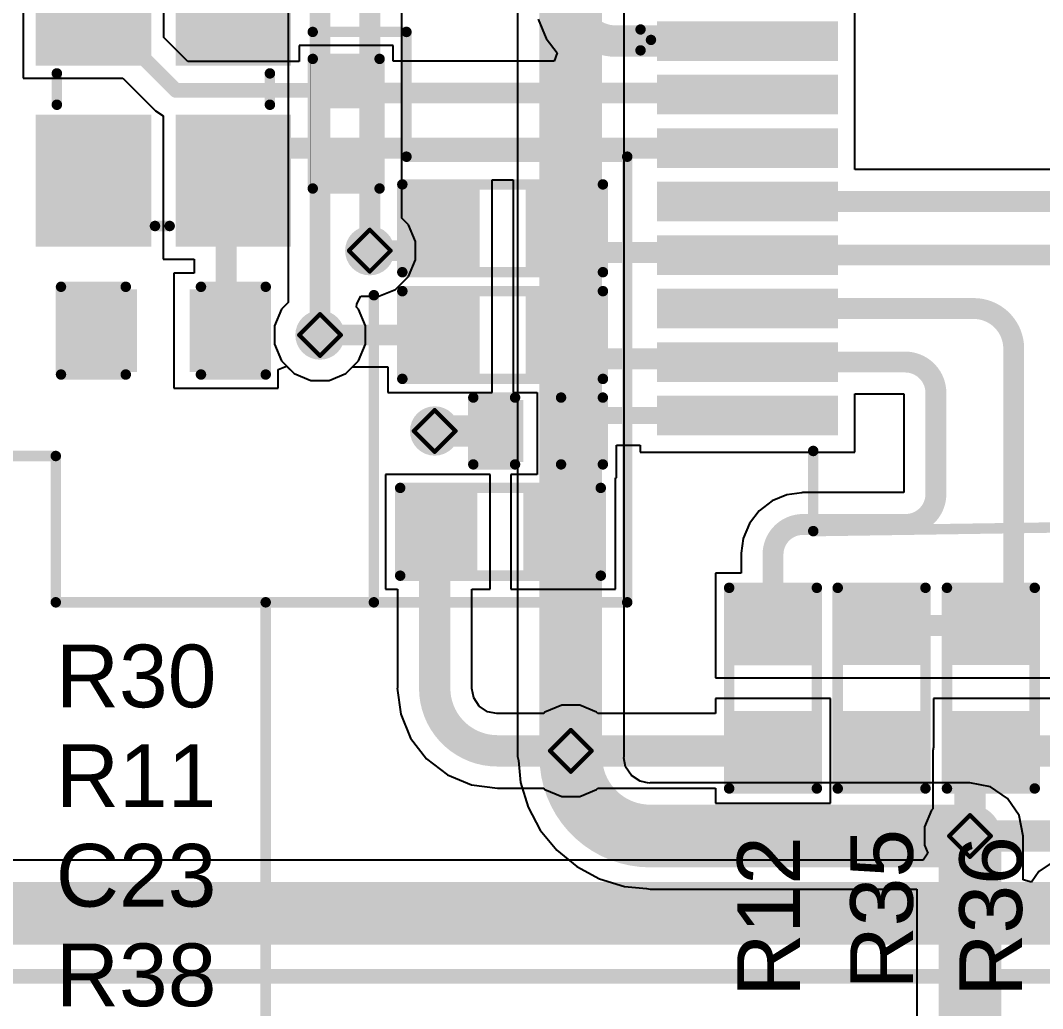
# Model space of a CAD drawing. Header units: inches. Extents: x -14 to 270, y -5 to 115.
# Drawn here: x 28.31 to 40.74, y 16.57 to 28.58 of the extents above; entities that cross this region are included whole.
import ezdxf

# ---------------------------------------------------------------- set-up
doc = ezdxf.new("R2010")
doc.units = ezdxf.units.IN
for name, color, linetype in [('Bottom Layer', 5, 'Continuous'), ('Drill Drawing', 1, 'Continuous'), ('Top Layer', 1, 'Continuous'), ('Top Overlay', 2, 'Continuous'), ('Top Paste', 8, 'Continuous'), ('Top Solder', 216, 'Continuous'), ('Via Holes', 16, 'Continuous')]:
    doc.layers.add(name, color=color, linetype=linetype)
doc.styles.add('Arial', font='', dxfattribs={"height": 0.2})
doc.styles.get('Arial').set_extended_font_data('Arial')

# ---------------------------------------------------------------- blocks, each defined once
blk = doc.blocks.new('SMD3225_4P_6')
at = {"layer": 'Top Layer'}
for points in [[(-1.8, 1.45), (-0.4, 1.45), (-0.4, 0.25), (-1.8, 0.25)], [(0.4, 1.45), (1.8, 1.45), (1.8, 0.25), (0.4, 0.25)], [(-1.8, -0.25), (-0.4, -0.25), (-0.4, -1.45), (-1.8, -1.45)], [(0.4, -0.25), (1.8, -0.25), (1.8, -1.45), (0.4, -1.45)]]:
    blk.add_hatch(color=1, dxfattribs=at).paths.add_polyline_path(points)
at = {"layer": 'Top Paste'}
for points in [[(-1.8, 1.45), (-0.4, 1.45), (-0.4, 0.25), (-1.8, 0.25)], [(0.4, 1.45), (1.8, 1.45), (1.8, 0.25), (0.4, 0.25)], [(-1.8, -0.25), (-0.4, -0.25), (-0.4, -1.45), (-1.8, -1.45)], [(0.4, -0.25), (1.8, -0.25), (1.8, -1.45), (0.4, -1.45)]]:
    blk.add_hatch(color=8, dxfattribs=at).paths.add_polyline_path(points)
at = {"layer": 'Top Solder'}
for points in [[(-1.902, 1.552), (-0.298, 1.552), (-0.298, 0.148), (-1.902, 0.148)], [(0.298, 1.552), (1.902, 1.552), (1.902, 0.148), (0.298, 0.148)], [(-1.902, -0.148), (-0.298, -0.148), (-0.298, -1.552), (-1.902, -1.552)], [(0.298, -0.148), (1.902, -0.148), (1.902, -1.552), (0.298, -1.552)]]:
    blk.add_hatch(color=216, dxfattribs=at).paths.add_polyline_path(points)
at = {"layer": 'Top Overlay', "const_width": 0.127}
for points in [[(0.178, 1.295), (-0.203, 1.295)], [(-1.651, -0.102), (-1.651, 0.076)], [(1.651, -0.102), (1.651, 0.076)], [(-2.083, -0.965), (-2.083, -0.711)], [(-1.956, -0.838), (-2.083, -0.711)], [(-2.083, -0.965), (-1.956, -0.838)], [(0.178, -1.295), (-0.203, -1.295)]]:
    blk.add_lwpolyline(points, dxfattribs=at)
at = {"layer": 'Top Overlay', "const_width": 0.0635}
for points in [[(-0.235, 1.295, 1), (-0.171, 1.295, 1)], [(0.146, 1.295, 1), (0.21, 1.295, 1)], [(-1.683, 0.076, 1), (-1.619, 0.076, 1)], [(1.619, 0.076, 1), (1.683, 0.076, 1)], [(-1.683, -0.102, 1), (-1.619, -0.102, 1)], [(1.619, -0.102, 1), (1.683, -0.102, 1)], [(-2.115, -0.711, 1), (-2.051, -0.711, 1)], [(-2.115, -0.711, 1), (-2.051, -0.711, 1)], [(-1.988, -0.838, 1), (-1.924, -0.838, 1)], [(-1.988, -0.838, 1), (-1.924, -0.838, 1)], [(-2.115, -0.965, 1), (-2.051, -0.965, 1)], [(-2.115, -0.965, 1), (-2.051, -0.965, 1)], [(-0.235, -1.295, 1), (-0.171, -1.295, 1)], [(0.146, -1.295, 1), (0.21, -1.295, 1)]]:
    blk.add_lwpolyline(points, format="xyb", close=True, dxfattribs=at)
blk = doc.blocks.new('SSOP_16_208____8')
at = {"layer": 'Top Layer'}
for points in [[(-2.4, 2.465), (-2.4, 2.085), (-4.5, 2.085), (-4.5, 2.465)], [(4.5, 2.465), (4.5, 2.085), (2.4, 2.085), (2.4, 2.465)], [(-2.4, 1.815), (-2.4, 1.435), (-4.5, 1.435), (-4.5, 1.815)], [(4.5, 1.815), (4.5, 1.435), (2.4, 1.435), (2.4, 1.815)], [(-2.4, 1.165), (-2.4, 0.785), (-4.5, 0.785), (-4.5, 1.165)], [(4.5, 1.165), (4.5, 0.785), (2.4, 0.785), (2.4, 1.165)], [(-2.4, 0.515), (-2.4, 0.135), (-4.5, 0.135), (-4.5, 0.515)], [(4.5, 0.515), (4.5, 0.135), (2.4, 0.135), (2.4, 0.515)], [(-2.4, -0.135), (-2.4, -0.515), (-4.5, -0.515), (-4.5, -0.135)], [(4.5, -0.135), (4.5, -0.515), (2.4, -0.515), (2.4, -0.135)], [(-2.4, -0.785), (-2.4, -1.165), (-4.5, -1.165), (-4.5, -0.785)], [(4.5, -0.785), (4.5, -1.165), (2.4, -1.165), (2.4, -0.785)], [(-2.4, -1.435), (-2.4, -1.815), (-4.5, -1.815), (-4.5, -1.435)], [(4.5, -1.435), (4.5, -1.815), (2.4, -1.815), (2.4, -1.435)], [(-2.4, -2.085), (-2.4, -2.465), (-4.5, -2.465), (-4.5, -2.085)], [(4.5, -2.085), (4.5, -2.465), (2.4, -2.465), (2.4, -2.085)]]:
    blk.add_hatch(color=1, dxfattribs=at).paths.add_polyline_path(points)
at = {"layer": 'Top Paste'}
for points in [[(-2.4, 2.465), (-2.4, 2.085), (-4.5, 2.085), (-4.5, 2.465)], [(4.5, 2.465), (4.5, 2.085), (2.4, 2.085), (2.4, 2.465)], [(-2.4, 1.815), (-2.4, 1.435), (-4.5, 1.435), (-4.5, 1.815)], [(4.5, 1.815), (4.5, 1.435), (2.4, 1.435), (2.4, 1.815)], [(-2.4, 1.165), (-2.4, 0.785), (-4.5, 0.785), (-4.5, 1.165)], [(4.5, 1.165), (4.5, 0.785), (2.4, 0.785), (2.4, 1.165)], [(-2.4, 0.515), (-2.4, 0.135), (-4.5, 0.135), (-4.5, 0.515)], [(4.5, 0.515), (4.5, 0.135), (2.4, 0.135), (2.4, 0.515)], [(-2.4, -0.135), (-2.4, -0.515), (-4.5, -0.515), (-4.5, -0.135)], [(4.5, -0.135), (4.5, -0.515), (2.4, -0.515), (2.4, -0.135)], [(-2.4, -0.785), (-2.4, -1.165), (-4.5, -1.165), (-4.5, -0.785)], [(4.5, -0.785), (4.5, -1.165), (2.4, -1.165), (2.4, -0.785)], [(-2.4, -1.435), (-2.4, -1.815), (-4.5, -1.815), (-4.5, -1.435)], [(4.5, -1.435), (4.5, -1.815), (2.4, -1.815), (2.4, -1.435)], [(-2.4, -2.085), (-2.4, -2.465), (-4.5, -2.465), (-4.5, -2.085)], [(4.5, -2.085), (4.5, -2.465), (2.4, -2.465), (2.4, -2.085)]]:
    blk.add_hatch(color=8, dxfattribs=at).paths.add_polyline_path(points)
at = {"layer": 'Top Solder'}
for points in [[(-2.349, 2.516), (-2.349, 2.034), (-4.551, 2.034), (-4.551, 2.516)], [(4.551, 2.516), (4.551, 2.034), (2.349, 2.034), (2.349, 2.516)], [(-2.349, 1.866), (-2.349, 1.384), (-4.551, 1.384), (-4.551, 1.866)], [(4.551, 1.866), (4.551, 1.384), (2.349, 1.384), (2.349, 1.866)], [(-2.349, 1.216), (-2.349, 0.734), (-4.551, 0.734), (-4.551, 1.216)], [(4.551, 1.216), (4.551, 0.734), (2.349, 0.734), (2.349, 1.216)], [(-2.349, 0.566), (-2.349, 0.084), (-4.551, 0.084), (-4.551, 0.566)], [(4.551, 0.566), (4.551, 0.084), (2.349, 0.084), (2.349, 0.566)], [(-2.349, -0.084), (-2.349, -0.566), (-4.551, -0.566), (-4.551, -0.084)], [(4.551, -0.084), (4.551, -0.566), (2.349, -0.566), (2.349, -0.084)], [(-2.349, -0.734), (-2.349, -1.216), (-4.551, -1.216), (-4.551, -0.734)], [(4.551, -0.734), (4.551, -1.216), (2.349, -1.216), (2.349, -0.734)], [(-2.349, -1.384), (-2.349, -1.866), (-4.551, -1.866), (-4.551, -1.384)], [(4.551, -1.384), (4.551, -1.866), (2.349, -1.866), (2.349, -1.384)], [(-2.349, -2.034), (-2.349, -2.516), (-4.551, -2.516), (-4.551, -2.034)], [(4.551, -2.034), (4.551, -2.516), (2.349, -2.516), (2.349, -2.034)]]:
    blk.add_hatch(color=216, dxfattribs=at).paths.add_polyline_path(points)
at = {"layer": 'Top Overlay', "const_width": 0.127}
for points in [[(-2.65, 3.6), (-0.85, 3.6)], [(-2.65, 2.706), (-2.65, 3.6)], [(0.85, 3.6), (2.65, 3.6)], [(2.65, 2.706), (2.65, 3.6)], [(-4.75, 2.416), (-4.623, 2.289)], [(-4.75, 2.162), (-4.75, 2.416)], [(-4.75, 2.162), (-4.623, 2.289)], [(-2.65, -3.68), (-2.65, -2.706)], [(2.65, -3.6), (2.65, -2.706)], [(-2.65, -3.68), (2.65, -3.6)]]:
    blk.add_lwpolyline(points, dxfattribs=at)
at = {"layer": 'Top Overlay', "const_width": 0.0635}
for points in [[(-2.682, 3.6, 1), (-2.618, 3.6, 1)], [(-2.682, 3.6, 1), (-2.618, 3.6, 1)], [(-0.883, 3.599, 1), (-0.819, 3.599, 1)], [(-0.882, 3.6, 1), (-0.818, 3.6, 1)], [(0.818, 3.6, 1), (0.882, 3.6, 1)], [(0.818, 3.6, 1), (0.882, 3.6, 1)], [(2.618, 3.6, 1), (2.682, 3.6, 1)], [(2.618, 3.6, 1), (2.682, 3.6, 1)], [(-2.682, 2.706, 1), (-2.618, 2.706, 1)], [(2.618, 2.706, 1), (2.682, 2.706, 1)], [(-4.781, 2.416, 1), (-4.718, 2.416, 1)], [(-4.781, 2.416, 1), (-4.718, 2.416, 1)], [(-4.654, 2.289, 1), (-4.591, 2.289, 1)], [(-4.654, 2.289, 1), (-4.591, 2.289, 1)], [(-4.781, 2.162, 1), (-4.718, 2.162, 1)], [(-4.781, 2.162, 1), (-4.718, 2.162, 1)], [(-2.682, -2.706, 1), (-2.618, -2.706, 1)], [(2.618, -2.706, 1), (2.682, -2.706, 1)], [(2.618, -3.6, 1), (2.682, -3.6, 1)], [(2.618, -3.6, 1), (2.682, -3.6, 1)], [(-2.682, -3.68, 1), (-2.618, -3.68, 1)], [(-2.682, -3.68, 1), (-2.618, -3.68, 1)]]:
    blk.add_lwpolyline(points, format="xyb", close=True, dxfattribs=at)
at = {"layer": 'Top Overlay', "const_width": 0.127}
blk.add_lwpolyline([(0.85, 3.6, -0.994569), (-0.851, 3.599)], format="xyb", dxfattribs=at)
blk = doc.blocks.new('R___0603_24')
at = {"layer": 'Top Layer'}
for points in [[(-0.381, 0.4445), (-0.381, -0.4445), (-1.143, -0.4445), (-1.143, 0.4445)], [(1.143, 0.4445), (1.143, -0.4445), (0.381, -0.4445), (0.381, 0.4445)]]:
    blk.add_hatch(color=1, dxfattribs=at).paths.add_polyline_path(points)
at = {"layer": 'Top Paste'}
for points in [[(-0.381, 0.4445), (-0.381, -0.4445), (-1.143, -0.4445), (-1.143, 0.4445)], [(1.143, 0.4445), (1.143, -0.4445), (0.381, -0.4445), (0.381, 0.4445)]]:
    blk.add_hatch(color=8, dxfattribs=at).paths.add_polyline_path(points)
at = {"layer": 'Top Solder'}
for points in [[(-0.2794, 0.5461), (-0.2794, -0.5461), (-1.2446, -0.5461), (-1.2446, 0.5461)], [(1.2446, 0.5461), (1.2446, -0.5461), (0.2794, -0.5461), (0.2794, 0.5461)]]:
    blk.add_hatch(color=216, dxfattribs=at).paths.add_polyline_path(points)
at = {"layer": 'Top Overlay', "const_width": 0.127}
for points in [[(-1.2192, -0.5334), (-1.2192, 0.5334)], [(-1.2192, 0.5334), (1.2192, 0.5334)], [(1.2192, -0.5334), (1.2192, 0.5334)], [(-1.2192, -0.5334), (1.2192, -0.5334)]]:
    blk.add_lwpolyline(points, dxfattribs=at)
at = {"layer": 'Top Overlay', "const_width": 0.0635}
for points in [[(-1.25095, 0.5334, 1), (-1.18745, 0.5334, 1)], [(-1.25095, 0.5334, 1), (-1.18745, 0.5334, 1)], [(1.18745, 0.5334, 1), (1.25095, 0.5334, 1)], [(1.18745, 0.5334, 1), (1.25095, 0.5334, 1)], [(-1.25095, -0.5334, 1), (-1.18745, -0.5334, 1)], [(-1.25095, -0.5334, 1), (-1.18745, -0.5334, 1)], [(1.18745, -0.5334, 1), (1.25095, -0.5334, 1)], [(1.18745, -0.5334, 1), (1.25095, -0.5334, 1)]]:
    blk.add_lwpolyline(points, format="xyb", close=True, dxfattribs=at)
blk = doc.blocks.new('R___0603_26')
at = {"layer": 'Top Layer'}
for points in [[(-0.381, 0.4445), (-0.381, -0.4445), (-1.143, -0.4445), (-1.143, 0.4445)], [(1.143, 0.4445), (1.143, -0.4445), (0.381, -0.4445), (0.381, 0.4445)]]:
    blk.add_hatch(color=1, dxfattribs=at).paths.add_polyline_path(points)
at = {"layer": 'Top Paste'}
for points in [[(-0.381, 0.4445), (-0.381, -0.4445), (-1.143, -0.4445), (-1.143, 0.4445)], [(1.143, 0.4445), (1.143, -0.4445), (0.381, -0.4445), (0.381, 0.4445)]]:
    blk.add_hatch(color=8, dxfattribs=at).paths.add_polyline_path(points)
at = {"layer": 'Top Solder'}
for points in [[(-0.2794, 0.5461), (-0.2794, -0.5461), (-1.2446, -0.5461), (-1.2446, 0.5461)], [(1.2446, 0.5461), (1.2446, -0.5461), (0.2794, -0.5461), (0.2794, 0.5461)]]:
    blk.add_hatch(color=216, dxfattribs=at).paths.add_polyline_path(points)
at = {"layer": 'Top Overlay', "const_width": 0.127}
for points in [[(-1.2192, -0.5334), (-1.2192, 0.5334)], [(1.2192, 0.5334), (-1.2192, 0.5334)], [(1.2192, -0.5334), (1.2192, 0.5334)], [(1.2192, -0.5334), (-1.2192, -0.5334)]]:
    blk.add_lwpolyline(points, dxfattribs=at)
at = {"layer": 'Top Overlay', "const_width": 0.0635}
for points in [[(-1.25095, 0.5334, 1), (-1.18745, 0.5334, 1)], [(-1.25095, 0.5334, 1), (-1.18745, 0.5334, 1)], [(1.18745, 0.5334, 1), (1.25095, 0.5334, 1)], [(1.18745, 0.5334, 1), (1.25095, 0.5334, 1)], [(-1.25095, -0.5334, 1), (-1.18745, -0.5334, 1)], [(-1.25095, -0.5334, 1), (-1.18745, -0.5334, 1)], [(1.18745, -0.5334, 1), (1.25095, -0.5334, 1)], [(1.18745, -0.5334, 1), (1.25095, -0.5334, 1)]]:
    blk.add_lwpolyline(points, format="xyb", close=True, dxfattribs=at)
blk = doc.blocks.new('R___0603_27')
at = {"layer": 'Top Layer'}
for points in [[(-0.381, 0.4445), (-0.381, -0.4445), (-1.143, -0.4445), (-1.143, 0.4445)], [(1.143, 0.4445), (1.143, -0.4445), (0.381, -0.4445), (0.381, 0.4445)]]:
    blk.add_hatch(color=1, dxfattribs=at).paths.add_polyline_path(points)
at = {"layer": 'Top Paste'}
for points in [[(-0.381, 0.4445), (-0.381, -0.4445), (-1.143, -0.4445), (-1.143, 0.4445)], [(1.143, 0.4445), (1.143, -0.4445), (0.381, -0.4445), (0.381, 0.4445)]]:
    blk.add_hatch(color=8, dxfattribs=at).paths.add_polyline_path(points)
at = {"layer": 'Top Solder'}
for points in [[(-0.2794, 0.5461), (-0.2794, -0.5461), (-1.2446, -0.5461), (-1.2446, 0.5461)], [(1.2446, 0.5461), (1.2446, -0.5461), (0.2794, -0.5461), (0.2794, 0.5461)]]:
    blk.add_hatch(color=216, dxfattribs=at).paths.add_polyline_path(points)
at = {"layer": 'Top Overlay', "const_width": 0.127}
for points in [[(-1.2192, 0.5334), (-1.2192, -0.5334)], [(-1.2192, 0.5334), (1.2192, 0.5334)], [(1.2192, 0.5334), (1.2192, -0.5334)], [(-1.2192, -0.5334), (1.2192, -0.5334)]]:
    blk.add_lwpolyline(points, dxfattribs=at)
at = {"layer": 'Top Overlay', "const_width": 0.0635}
for points in [[(-1.25095, 0.5334, 1), (-1.18745, 0.5334, 1)], [(-1.25095, 0.5334, 1), (-1.18745, 0.5334, 1)], [(1.18745, 0.5334, 1), (1.25095, 0.5334, 1)], [(1.18745, 0.5334, 1), (1.25095, 0.5334, 1)], [(-1.25095, -0.5334, 1), (-1.18745, -0.5334, 1)], [(-1.25095, -0.5334, 1), (-1.18745, -0.5334, 1)], [(1.18745, -0.5334, 1), (1.25095, -0.5334, 1)], [(1.18745, -0.5334, 1), (1.25095, -0.5334, 1)]]:
    blk.add_lwpolyline(points, format="xyb", close=True, dxfattribs=at)
blk = doc.blocks.new('R___0603_32')
at = {"layer": 'Top Layer'}
for points in [[(-0.381, 0.4445), (-0.381, -0.4445), (-1.143, -0.4445), (-1.143, 0.4445)], [(1.143, 0.4445), (1.143, -0.4445), (0.381, -0.4445), (0.381, 0.4445)]]:
    blk.add_hatch(color=1, dxfattribs=at).paths.add_polyline_path(points)
at = {"layer": 'Top Paste'}
for points in [[(-0.381, 0.4445), (-0.381, -0.4445), (-1.143, -0.4445), (-1.143, 0.4445)], [(1.143, 0.4445), (1.143, -0.4445), (0.381, -0.4445), (0.381, 0.4445)]]:
    blk.add_hatch(color=8, dxfattribs=at).paths.add_polyline_path(points)
at = {"layer": 'Top Solder'}
for points in [[(-0.2794, 0.5461), (-0.2794, -0.5461), (-1.2446, -0.5461), (-1.2446, 0.5461)], [(1.2446, 0.5461), (1.2446, -0.5461), (0.2794, -0.5461), (0.2794, 0.5461)]]:
    blk.add_hatch(color=216, dxfattribs=at).paths.add_polyline_path(points)
at = {"layer": 'Top Overlay', "const_width": 0.127}
for points in [[(-1.2192, -0.5334), (-1.2192, 0.5334)], [(-1.2192, 0.5334), (1.2192, 0.5334)], [(1.2192, -0.5334), (1.2192, 0.5334)], [(-1.2192, -0.5334), (1.2192, -0.5334)]]:
    blk.add_lwpolyline(points, dxfattribs=at)
at = {"layer": 'Top Overlay', "const_width": 0.0635}
for points in [[(-1.25095, 0.5334, 1), (-1.18745, 0.5334, 1)], [(-1.25095, 0.5334, 1), (-1.18745, 0.5334, 1)], [(1.18745, 0.5334, 1), (1.25095, 0.5334, 1)], [(1.18745, 0.5334, 1), (1.25095, 0.5334, 1)], [(-1.25095, -0.5334, 1), (-1.18745, -0.5334, 1)], [(-1.25095, -0.5334, 1), (-1.18745, -0.5334, 1)], [(1.18745, -0.5334, 1), (1.25095, -0.5334, 1)], [(1.18745, -0.5334, 1), (1.25095, -0.5334, 1)]]:
    blk.add_lwpolyline(points, format="xyb", close=True, dxfattribs=at)
blk = doc.blocks.new('C___0603_35')
at = {"layer": 'Top Layer'}
for points in [[(-0.381, 0.445), (-0.381, -0.445), (-1.143, -0.445), (-1.143, 0.445)], [(1.143, 0.445), (1.143, -0.445), (0.381, -0.445), (0.381, 0.445)]]:
    blk.add_hatch(color=1, dxfattribs=at).paths.add_polyline_path(points)
at = {"layer": 'Top Paste'}
for points in [[(-0.381, 0.445), (-0.381, -0.445), (-1.143, -0.445), (-1.143, 0.445)], [(1.143, 0.445), (1.143, -0.445), (0.381, -0.445), (0.381, 0.445)]]:
    blk.add_hatch(color=8, dxfattribs=at).paths.add_polyline_path(points)
at = {"layer": 'Top Solder'}
for points in [[(-0.321, 0.504), (-0.321, -0.504), (-1.203, -0.504), (-1.203, 0.504)], [(1.203, 0.504), (1.203, -0.504), (0.321, -0.504), (0.321, 0.504)]]:
    blk.add_hatch(color=216, dxfattribs=at).paths.add_polyline_path(points)
at = {"layer": 'Top Overlay', "const_width": 0.127}
for points in [[(-1.245, -0.533), (-1.245, 0.533)], [(-1.245, 0.533), (-0.457, 0.533)], [(0.457, 0.533), (1.245, 0.533)], [(1.245, -0.533), (1.245, 0.533)], [(-1.245, -0.533), (-0.457, -0.533)], [(0.457, -0.533), (1.245, -0.533)]]:
    blk.add_lwpolyline(points, dxfattribs=at)
at = {"layer": 'Top Overlay', "const_width": 0.0635}
for points in [[(-1.276, 0.533, 1), (-1.213, 0.533, 1)], [(-1.276, 0.533, 1), (-1.213, 0.533, 1)], [(-0.489, 0.533, 1), (-0.425, 0.533, 1)], [(0.425, 0.533, 1), (0.489, 0.533, 1)], [(1.213, 0.533, 1), (1.276, 0.533, 1)], [(1.213, 0.533, 1), (1.276, 0.533, 1)], [(-1.276, -0.533, 1), (-1.213, -0.533, 1)], [(-1.276, -0.533, 1), (-1.213, -0.533, 1)], [(-0.489, -0.533, 1), (-0.425, -0.533, 1)], [(0.425, -0.533, 1), (0.489, -0.533, 1)], [(1.213, -0.533, 1), (1.276, -0.533, 1)], [(1.213, -0.533, 1), (1.276, -0.533, 1)]]:
    blk.add_lwpolyline(points, format="xyb", close=True, dxfattribs=at)
blk = doc.blocks.new('C___0402_38')
at = {"layer": 'Top Layer'}
for points in [[(-0.699, -0.318), (-0.699, 0.318), (-0.241, 0.318), (-0.241, -0.318)], [(0.241, -0.318), (0.241, 0.318), (0.699, 0.318), (0.699, -0.318)]]:
    blk.add_hatch(color=1, dxfattribs=at).paths.add_polyline_path(points)
at = {"layer": 'Top Paste'}
for points in [[(-0.699, -0.318), (-0.699, 0.318), (-0.241, 0.318), (-0.241, -0.318)], [(0.241, -0.318), (0.241, 0.318), (0.699, 0.318), (0.699, -0.318)]]:
    blk.add_hatch(color=8, dxfattribs=at).paths.add_polyline_path(points)
at = {"layer": 'Top Solder'}
for points in [[(-0.759, -0.377), (-0.759, 0.377), (-0.181, 0.377), (-0.181, -0.377)], [(0.181, -0.377), (0.181, 0.377), (0.758, 0.377), (0.758, -0.377)]]:
    blk.add_hatch(color=216, dxfattribs=at).paths.add_polyline_path(points)
at = {"layer": 'Top Overlay', "const_width": 0.127}
for points in [[(-0.787, 0.406), (-0.279, 0.406)], [(-0.787, -0.406), (-0.787, 0.406)], [(0.279, 0.406), (0.787, 0.406)], [(0.787, -0.406), (0.787, 0.406)], [(-0.787, -0.406), (-0.279, -0.406)], [(0.279, -0.406), (0.787, -0.406)]]:
    blk.add_lwpolyline(points, dxfattribs=at)
at = {"layer": 'Top Overlay', "const_width": 0.0635}
for points in [[(-0.819, 0.406, 1), (-0.756, 0.406, 1)], [(-0.819, 0.406, 1), (-0.756, 0.406, 1)], [(-0.311, 0.406, 1), (-0.248, 0.406, 1)], [(0.248, 0.406, 1), (0.311, 0.406, 1)], [(0.756, 0.406, 1), (0.819, 0.406, 1)], [(0.756, 0.406, 1), (0.819, 0.406, 1)], [(-0.819, -0.406, 1), (-0.756, -0.406, 1)], [(-0.819, -0.406, 1), (-0.756, -0.406, 1)], [(-0.311, -0.406, 1), (-0.248, -0.406, 1)], [(0.248, -0.406, 1), (0.311, -0.406, 1)], [(0.756, -0.406, 1), (0.819, -0.406, 1)], [(0.756, -0.406, 1), (0.819, -0.406, 1)]]:
    blk.add_lwpolyline(points, format="xyb", close=True, dxfattribs=at)
blk = doc.blocks.new('R___0402_74')
at = {"layer": 'Top Layer'}
for points in [[(-0.699, -0.318), (-0.699, 0.317), (-0.241, 0.317), (-0.241, -0.318)], [(0.241, -0.318), (0.241, 0.317), (0.699, 0.317), (0.699, -0.318)]]:
    blk.add_hatch(color=1, dxfattribs=at).paths.add_polyline_path(points)
at = {"layer": 'Top Paste'}
for points in [[(-0.699, -0.318), (-0.699, 0.317), (-0.241, 0.317), (-0.241, -0.318)], [(0.241, -0.318), (0.241, 0.317), (0.699, 0.317), (0.699, -0.318)]]:
    blk.add_hatch(color=8, dxfattribs=at).paths.add_polyline_path(points)
at = {"layer": 'Top Solder'}
for points in [[(-0.754, -0.373), (-0.754, 0.373), (-0.186, 0.373), (-0.186, -0.373)], [(0.186, -0.373), (0.186, 0.373), (0.754, 0.373), (0.754, -0.373)]]:
    blk.add_hatch(color=216, dxfattribs=at).paths.add_polyline_path(points)
at = {"layer": 'Top Overlay'}
for points, const_width in [([(0.787, 0.406), (-0.787, 0.406)], 0.127), ([(-0.787, -0.406), (-0.787, 0.406)], 0.127), ([(0.787, -0.406), (0.787, 0.406)], 0.127), ([(0.787, -0.406), (-0.787, -0.406)], 0.127), ([(0.813, -0.432), (-0.813, -0.432)], 0.00323)]:
    blk.add_lwpolyline(points, dxfattribs=dict(at, const_width=const_width))
for points, const_width in [([(-0.819, 0.406, 1), (-0.756, 0.406, 1)], 0.0635), ([(-0.819, 0.406, 1), (-0.756, 0.406, 1)], 0.0635), ([(0.756, 0.406, 1), (0.819, 0.406, 1)], 0.0635), ([(0.756, 0.406, 1), (0.819, 0.406, 1)], 0.0635), ([(-0.819, -0.406, 1), (-0.756, -0.406, 1)], 0.0635), ([(-0.819, -0.406, 1), (-0.756, -0.406, 1)], 0.0635), ([(0.756, -0.406, 1), (0.819, -0.406, 1)], 0.0635), ([(0.756, -0.406, 1), (0.819, -0.406, 1)], 0.0635), ([(-0.814, -0.432, 1), (-0.812, -0.432, 1)], 0.00161), ([(0.812, -0.432, 1), (0.814, -0.432, 1)], 0.00161)]:
    blk.add_lwpolyline(points, format="xyb", close=True, dxfattribs=dict(at, const_width=const_width))
blk = doc.blocks.new('R___0603_75')
at = {"layer": 'Top Layer'}
for points in [[(-0.381, 0.445), (-0.381, -0.445), (-1.143, -0.445), (-1.143, 0.445)], [(1.143, 0.445), (1.143, -0.445), (0.381, -0.445), (0.381, 0.445)]]:
    blk.add_hatch(color=1, dxfattribs=at).paths.add_polyline_path(points)
at = {"layer": 'Top Paste'}
for points in [[(-0.381, 0.445), (-0.381, -0.445), (-1.143, -0.445), (-1.143, 0.445)], [(1.143, 0.445), (1.143, -0.445), (0.381, -0.445), (0.381, 0.445)]]:
    blk.add_hatch(color=8, dxfattribs=at).paths.add_polyline_path(points)
at = {"layer": 'Top Solder'}
for points in [[(-0.279, 0.546), (-0.279, -0.546), (-1.245, -0.546), (-1.245, 0.546)], [(1.245, 0.546), (1.245, -0.546), (0.279, -0.546), (0.279, 0.546)]]:
    blk.add_hatch(color=216, dxfattribs=at).paths.add_polyline_path(points)
at = {"layer": 'Top Overlay', "const_width": 0.127}
for points in [[(1.219, 0.533), (-1.219, 0.533)], [(-1.219, -0.533), (-1.219, 0.533)], [(1.219, -0.533), (1.219, 0.533)], [(-1.219, -0.533), (1.219, -0.533)]]:
    blk.add_lwpolyline(points, dxfattribs=at)
at = {"layer": 'Top Overlay', "const_width": 0.0635}
for points in [[(-1.251, 0.533, 1), (-1.187, 0.533, 1)], [(-1.251, 0.533, 1), (-1.187, 0.533, 1)], [(1.187, 0.533, 1), (1.251, 0.533, 1)], [(1.187, 0.533, 1), (1.251, 0.533, 1)], [(-1.251, -0.533, 1), (-1.187, -0.533, 1)], [(-1.251, -0.533, 1), (-1.187, -0.533, 1)], [(1.187, -0.533, 1), (1.251, -0.533, 1)], [(1.187, -0.533, 1), (1.251, -0.533, 1)]]:
    blk.add_lwpolyline(points, format="xyb", close=True, dxfattribs=at)
blk = doc.blocks.new('R___0603_76')
at = {"layer": 'Top Layer'}
for points in [[(-0.381, 0.445), (-0.381, -0.445), (-1.143, -0.445), (-1.143, 0.445)], [(1.143, 0.445), (1.143, -0.445), (0.381, -0.445), (0.381, 0.445)]]:
    blk.add_hatch(color=1, dxfattribs=at).paths.add_polyline_path(points)
at = {"layer": 'Top Paste'}
for points in [[(-0.381, 0.445), (-0.381, -0.445), (-1.143, -0.445), (-1.143, 0.445)], [(1.143, 0.445), (1.143, -0.445), (0.381, -0.445), (0.381, 0.445)]]:
    blk.add_hatch(color=8, dxfattribs=at).paths.add_polyline_path(points)
at = {"layer": 'Top Solder'}
for points in [[(-0.279, 0.546), (-0.279, -0.546), (-1.245, -0.546), (-1.245, 0.546)], [(1.245, 0.546), (1.245, -0.546), (0.279, -0.546), (0.279, 0.546)]]:
    blk.add_hatch(color=216, dxfattribs=at).paths.add_polyline_path(points)
at = {"layer": 'Top Overlay', "const_width": 0.127}
for points in [[(-1.219, 0.533), (1.219, 0.533)], [(-1.219, -0.533), (-1.219, 0.533)], [(1.219, -0.533), (1.219, 0.533)], [(-1.219, -0.533), (1.219, -0.533)]]:
    blk.add_lwpolyline(points, dxfattribs=at)
at = {"layer": 'Top Overlay', "const_width": 0.0635}
for points in [[(-1.251, 0.533, 1), (-1.187, 0.533, 1)], [(-1.251, 0.533, 1), (-1.187, 0.533, 1)], [(1.187, 0.533, 1), (1.251, 0.533, 1)], [(1.187, 0.533, 1), (1.251, 0.533, 1)], [(-1.251, -0.533, 1), (-1.187, -0.533, 1)], [(-1.251, -0.533, 1), (-1.187, -0.533, 1)], [(1.187, -0.533, 1), (1.251, -0.533, 1)], [(1.187, -0.533, 1), (1.251, -0.533, 1)]]:
    blk.add_lwpolyline(points, format="xyb", close=True, dxfattribs=at)

msp = doc.modelspace()

# ---------------------------------------------------------------- hatches: boundary and pattern name
at = {"layer": 'Bottom Layer'}
h = msp.add_hatch(color=5, dxfattribs=at)
edge = h.paths.add_edge_path()
edge.add_arc((32.557, 25.782), 0.3, 0, 360)
h = msp.add_hatch(color=5, dxfattribs=at)
edge = h.paths.add_edge_path()
edge.add_arc((31.952, 24.757), 0.3, 0, 360)
h = msp.add_hatch(color=5, dxfattribs=at)
edge = h.paths.add_edge_path()
edge.add_arc((33.346, 23.591), 0.3, 0, 360)
h = msp.add_hatch(color=5, dxfattribs=at)
edge = h.paths.add_edge_path()
edge.add_arc((35.001, 19.704), 0.3, 0, 360)
h = msp.add_hatch(color=5, dxfattribs=at)
edge = h.paths.add_edge_path()
edge.add_arc((39.853, 18.669), 0.3, 0, 360)
at = {"layer": 'Top Layer'}
h = msp.add_hatch(color=1, dxfattribs=at)
edge = h.paths.add_edge_path()
edge.add_arc((32.557, 25.782), 0.3, 0, 360)
h = msp.add_hatch(color=1, dxfattribs=at)
edge = h.paths.add_edge_path()
edge.add_arc((31.952, 24.757), 0.3, 0, 360)
h = msp.add_hatch(color=1, dxfattribs=at)
edge = h.paths.add_edge_path()
edge.add_arc((33.346, 23.591), 0.3, 0, 360)
h = msp.add_hatch(color=1, dxfattribs=at)
edge = h.paths.add_edge_path()
edge.add_arc((35.001, 19.704), 0.3, 0, 360)
h = msp.add_hatch(color=1, dxfattribs=at)
edge = h.paths.add_edge_path()
edge.add_arc((39.853, 18.669), 0.3, 0, 360)
at = {"layer": 'Via Holes'}
h = msp.add_hatch(color=7, dxfattribs=at)
edge = h.paths.add_edge_path()
edge.add_arc((32.557, 25.782), 0.15, 0, 360)
h = msp.add_hatch(color=7, dxfattribs=at)
edge = h.paths.add_edge_path()
edge.add_arc((31.952, 24.757), 0.15, 0, 360)
h = msp.add_hatch(color=7, dxfattribs=at)
edge = h.paths.add_edge_path()
edge.add_arc((33.346, 23.591), 0.15, 0, 360)
h = msp.add_hatch(color=7, dxfattribs=at)
edge = h.paths.add_edge_path()
edge.add_arc((35.001, 19.704), 0.15, 0, 360)
h = msp.add_hatch(color=7, dxfattribs=at)
edge = h.paths.add_edge_path()
edge.add_arc((39.853, 18.669), 0.15, 0, 360)

# ---------------------------------------------------------------- linework, layer by layer
at = {"layer": 'Bottom Layer'}
for p, q in [((31.564, 35.804), (31.564, 25.152)), ((32.946, 26.177), (32.946, 34.847)), ((34.354, 32.156), (34.354, 19.704)), ((35.649, 19.704), (35.649, 32.156)), ((33.027, 26.096), (32.946, 26.177)), ((33.111, 25.892), (33.027, 26.096)), ((33.111, 25.672), (33.111, 25.892)), ((33.027, 25.468), (33.111, 25.672)), ((32.871, 25.312), (33.027, 25.468)), ((32.401, 25.137), (32.447, 25.228)), ((32.447, 25.228), (32.667, 25.228)), ((32.667, 25.228), (32.871, 25.312)), ((31.564, 25.152), (31.483, 25.071)), ((32.397, 25.096), (32.401, 25.137)), ((31.483, 25.071), (31.398, 24.867)), ((32.422, 25.071), (32.397, 25.096)), ((32.506, 24.867), (32.422, 25.071)), ((31.398, 24.867), (31.398, 24.647)), ((32.506, 24.647), (32.506, 24.867)), ((31.398, 24.647), (31.483, 24.443)), ((32.422, 24.443), (32.506, 24.647)), ((31.483, 24.443), (31.639, 24.288)), ((32.266, 24.288), (32.422, 24.443)), ((31.639, 24.288), (31.842, 24.203)), ((32.063, 24.203), (32.266, 24.288)), ((31.842, 24.203), (32.063, 24.203)), ((34.354, 19.704), (34.354, 19.634)), ((34.354, 19.634), (34.363, 19.587)), ((35.646, 19.619), (35.649, 19.634)), ((35.649, 19.634), (35.649, 19.704)), ((34.363, 19.587), (34.389, 19.321)), ((35.667, 19.51), (35.646, 19.619)), ((35.737, 19.405), (35.667, 19.51)), ((35.843, 19.335), (35.737, 19.405)), ((34.389, 19.321), (34.481, 19.019)), ((35.951, 19.313), (35.843, 19.335)), ((35.966, 19.316), (35.951, 19.313)), ((39.853, 19.316), (35.966, 19.316)), ((40.101, 19.267), (39.853, 19.316)), ((40.311, 19.127), (40.101, 19.267)), ((34.481, 19.019), (34.629, 18.741)), ((40.452, 18.917), (40.311, 19.127)), ((40.501, 18.669), (40.452, 18.917)), ((34.629, 18.741), (34.829, 18.497)), ((40.501, 18.137), (40.501, 18.669)), ((34.829, 18.497), (35.073, 18.297)), ((35.073, 18.297), (35.351, 18.149)), ((40.9, 18.378), (40.69, 18.238)), ((35.351, 18.149), (35.653, 18.057)), ((40.69, 18.238), (40.602, 18.107)), ((35.653, 18.057), (35.92, 18.031)), ((35.92, 18.031), (35.966, 18.022)), ((35.966, 18.022), (39.206, 18.022)), ((39.206, 18.022), (39.206, 13.254)), ((40.602, 18.107), (40.501, 18.137))]:
    msp.add_line(p, q, dxfattribs=at)
for points, const_width in [([(31.952, 24.757), (31.952, 36.199)], 0.254), ([(32.557, 25.782), (32.557, 35.242)], 0.254), ([(35.001, 19.704), (35.001, 32.156)], 0.762), ([(35.001, 19.634), (35.001, 19.704)], 0.762), ([(35.966, 18.669), (39.853, 18.669)], 0.762), ([(39.853, 13.254), (39.853, 18.669)], 0.762)]:
    msp.add_lwpolyline(points, dxfattribs=dict(at, const_width=const_width))
for points, const_width in [([(32.494, 25.782, 1), (32.621, 25.782, 1)], 0.127), ([(31.889, 24.757, 1), (32.016, 24.757, 1)], 0.127), ([(34.811, 19.704, 1), (35.192, 19.704, 1)], 0.381), ([(34.811, 19.704, 1), (35.192, 19.704, 1)], 0.381), ([(34.811, 19.634, 1), (35.192, 19.634, 1)], 0.381), ([(34.811, 19.634, 1), (35.192, 19.634, 1)], 0.381), ([(35.776, 18.669, 1), (36.157, 18.669, 1)], 0.381), ([(35.776, 18.669, 1), (36.157, 18.669, 1)], 0.381), ([(39.663, 18.669, 1), (40.044, 18.669, 1)], 0.381), ([(39.663, 18.669, 1), (40.044, 18.669, 1)], 0.381)]:
    msp.add_lwpolyline(points, format="xyb", close=True, dxfattribs=dict(at, const_width=const_width))
at = {"layer": 'Bottom Layer', "const_width": 0.762}
msp.add_lwpolyline([(35.966, 18.669, -0.414214), (35.001, 19.634)], format="xyb", dxfattribs=at)
at = {"layer": 'Drill Drawing', "const_width": 0.0508}
for points in [[(32.303, 25.782), (32.557, 26.036)], [(32.557, 26.036), (32.811, 25.782)], [(32.303, 25.782), (32.557, 25.528)], [(32.557, 25.528), (32.811, 25.782)], [(31.698, 24.757), (31.952, 25.011)], [(31.952, 25.011), (32.206, 24.757)], [(31.698, 24.757), (31.952, 24.503)], [(31.952, 24.503), (32.206, 24.757)], [(33.092, 23.591), (33.346, 23.845)], [(33.346, 23.845), (33.6, 23.591)], [(33.092, 23.591), (33.346, 23.337)], [(33.346, 23.337), (33.6, 23.591)], [(34.747, 19.704), (35.001, 19.958)], [(35.001, 19.958), (35.255, 19.704)], [(34.747, 19.704), (35.001, 19.45)], [(35.001, 19.45), (35.255, 19.704)], [(39.599, 18.669), (39.853, 18.923)], [(39.853, 18.923), (40.107, 18.669)], [(39.599, 18.669), (39.853, 18.415)], [(39.853, 18.415), (40.107, 18.669)]]:
    msp.add_lwpolyline(points, dxfattribs=at)
at = {"layer": 'Drill Drawing', "const_width": 0.0254}
for points in [[(32.545, 26.036, 1), (32.57, 26.036, 1)], [(32.545, 26.036, 1), (32.57, 26.036, 1)], [(32.291, 25.782, 1), (32.316, 25.782, 1)], [(32.291, 25.782, 1), (32.316, 25.782, 1)], [(32.799, 25.782, 1), (32.824, 25.782, 1)], [(32.799, 25.782, 1), (32.824, 25.782, 1)], [(32.545, 25.528, 1), (32.57, 25.528, 1)], [(32.545, 25.528, 1), (32.57, 25.528, 1)], [(31.94, 25.011, 1), (31.965, 25.011, 1)], [(31.94, 25.011, 1), (31.965, 25.011, 1)], [(31.686, 24.757, 1), (31.711, 24.757, 1)], [(31.686, 24.757, 1), (31.711, 24.757, 1)], [(32.194, 24.757, 1), (32.219, 24.757, 1)], [(32.194, 24.757, 1), (32.219, 24.757, 1)], [(31.94, 24.503, 1), (31.965, 24.503, 1)], [(31.94, 24.503, 1), (31.965, 24.503, 1)], [(33.333, 23.845, 1), (33.359, 23.845, 1)], [(33.333, 23.845, 1), (33.359, 23.845, 1)], [(33.079, 23.591, 1), (33.105, 23.591, 1)], [(33.079, 23.591, 1), (33.105, 23.591, 1)], [(33.587, 23.591, 1), (33.613, 23.591, 1)], [(33.587, 23.591, 1), (33.613, 23.591, 1)], [(33.333, 23.337, 1), (33.359, 23.337, 1)], [(33.333, 23.337, 1), (33.359, 23.337, 1)], [(34.988, 19.958, 1), (35.014, 19.958, 1)], [(34.988, 19.958, 1), (35.014, 19.958, 1)], [(34.734, 19.704, 1), (34.76, 19.704, 1)], [(34.734, 19.704, 1), (34.76, 19.704, 1)], [(35.242, 19.704, 1), (35.268, 19.704, 1)], [(35.242, 19.704, 1), (35.268, 19.704, 1)], [(34.988, 19.45, 1), (35.014, 19.45, 1)], [(34.988, 19.45, 1), (35.014, 19.45, 1)], [(39.841, 18.923, 1), (39.866, 18.923, 1)], [(39.841, 18.923, 1), (39.866, 18.923, 1)], [(39.587, 18.669, 1), (39.612, 18.669, 1)], [(39.587, 18.669, 1), (39.612, 18.669, 1)], [(40.095, 18.669, 1), (40.12, 18.669, 1)], [(40.095, 18.669, 1), (40.12, 18.669, 1)], [(39.841, 18.415, 1), (39.866, 18.415, 1)], [(39.841, 18.415, 1), (39.866, 18.415, 1)]]:
    msp.add_lwpolyline(points, format="xyb", close=True, dxfattribs=at)
at = {"layer": 'Top Layer'}
for p, q in [((28.344, 29.787), (28.344, 27.879)), ((30.052, 28.373), (30.052, 29.787)), ((38.452, 27.885), (38.452, 28.773)), ((34.605, 28.597), (34.702, 28.362)), ((30.346, 28.079), (30.052, 28.373)), ((34.702, 28.362), (34.836, 28.188)), ((32.841, 28.277), (31.698, 28.277)), ((31.698, 28.277), (31.698, 28.079)), ((32.841, 28.086), (32.841, 28.277)), ((34.798, 28.086), (32.841, 28.086)), ((34.836, 28.188), (34.798, 28.086)), ((31.698, 28.079), (30.346, 28.079)), ((28.344, 27.879), (29.557, 27.879)), ((29.557, 27.879), (29.954, 27.482)), ((38.452, 26.768), (38.452, 27.885)), ((29.954, 27.482), (30.044, 27.422)), ((30.044, 27.422), (30.044, 25.679)), ((41.642, 26.768), (38.452, 26.768)), ((34.045, 25.356), (34.045, 26.641)), ((34.045, 26.641), (34.299, 26.641)), ((34.299, 26.641), (34.299, 25.456)), ((30.044, 25.679), (30.421, 25.679)), ((30.421, 25.679), (30.421, 25.509)), ((30.421, 25.509), (30.175, 25.509)), ((30.175, 25.509), (30.175, 24.112)), ((34.045, 24.059), (34.045, 25.356)), ((34.045, 25.356), (34.045, 25.356)), ((34.299, 25.456), (34.299, 25.456)), ((34.299, 25.456), (34.299, 24.059)), ((31.445, 24.338), (31.546, 24.38)), ((31.546, 24.38), (31.639, 24.288)), ((32.266, 24.288), (32.347, 24.369)), ((32.347, 24.369), (32.775, 24.369)), ((32.775, 24.369), (32.775, 24.059)), ((31.445, 24.112), (31.445, 24.338)), ((31.639, 24.288), (31.842, 24.203)), ((32.063, 24.203), (32.266, 24.288)), ((30.175, 24.112), (31.445, 24.112)), ((31.842, 24.203), (32.063, 24.203)), ((32.775, 24.059), (34.045, 24.059)), ((34.299, 24.059), (34.591, 24.059)), ((34.591, 24.059), (34.591, 23.064)), ((38.452, 23.335), (38.452, 24.041)), ((38.452, 24.041), (39.049, 24.041)), ((39.049, 24.041), (39.05, 24.04)), ((39.05, 24.04), (39.051, 24.039)), ((39.051, 24.039), (39.051, 22.843)), ((35.556, 23.02), (35.556, 23.417)), ((35.556, 23.417), (35.844, 23.417)), ((35.844, 23.417), (35.844, 23.335)), ((35.844, 23.335), (38.452, 23.335)), ((34.019, 23.064), (32.749, 23.064)), ((32.749, 23.064), (32.749, 21.667)), ((34.019, 21.667), (34.019, 23.064)), ((34.591, 23.064), (34.273, 23.064)), ((34.273, 23.064), (34.273, 21.667)), ((35.543, 21.667), (35.543, 23.02)), ((35.543, 23.02), (35.556, 23.02)), ((37.447, 22.742), (37.291, 22.622)), ((37.629, 22.817), (37.447, 22.742)), ((37.808, 22.84), (37.629, 22.817)), ((37.823, 22.843), (37.808, 22.84)), ((39.051, 22.843), (37.823, 22.843)), ((37.291, 22.622), (37.172, 22.466)), ((37.172, 22.466), (37.097, 22.285)), ((37.097, 22.285), (37.073, 22.106)), ((37.073, 22.106), (37.07, 22.09)), ((37.07, 22.09), (37.07, 21.863)), ((37.07, 21.863), (36.76, 21.863)), ((36.76, 21.863), (36.76, 20.593)), ((32.749, 21.667), (32.893, 21.667)), ((32.893, 21.667), (32.893, 20.466)), ((33.799, 20.466), (33.799, 21.667)), ((33.799, 21.667), (34.019, 21.667)), ((34.273, 21.667), (35.543, 21.667)), ((36.76, 20.593), (44.798, 20.593)), ((32.893, 20.466), (32.891, 20.466)), ((32.891, 20.466), (32.933, 20.151)), ((33.798, 20.461), (33.799, 20.466)), ((33.821, 20.347), (33.798, 20.461)), ((33.888, 20.247), (33.821, 20.347)), ((34.891, 20.258), (34.687, 20.174)), ((35.111, 20.258), (34.891, 20.258)), ((35.315, 20.174), (35.111, 20.258)), ((38.157, 20.339), (36.76, 20.339)), ((36.76, 20.339), (36.76, 20.158)), ((38.157, 19.069), (38.157, 20.339)), ((43.46, 20.339), (39.409, 20.339)), ((39.409, 20.339), (39.409, 19.748)), ((32.933, 20.151), (33.054, 19.858)), ((33.989, 20.179), (33.888, 20.247)), ((34.103, 20.157), (33.989, 20.179)), ((34.108, 20.158), (34.103, 20.157)), ((34.671, 20.158), (34.108, 20.158)), ((34.687, 20.174), (34.671, 20.158)), ((35.331, 20.158), (35.315, 20.174)), ((36.76, 20.158), (35.331, 20.158)), ((33.054, 19.858), (33.248, 19.606)), ((39.409, 19.748), (39.4, 19.704)), ((39.4, 19.704), (39.4, 18.999)), ((33.248, 19.606), (33.5, 19.412)), ((33.5, 19.412), (33.793, 19.291)), ((33.793, 19.291), (34.108, 19.249)), ((34.108, 19.249), (34.108, 19.251)), ((34.108, 19.251), (34.671, 19.251)), ((34.671, 19.251), (34.687, 19.235)), ((34.687, 19.235), (34.891, 19.15)), ((34.891, 19.15), (35.111, 19.15)), ((35.111, 19.15), (35.315, 19.235)), ((35.315, 19.235), (35.331, 19.251)), ((35.331, 19.251), (36.76, 19.251)), ((36.76, 19.251), (36.76, 19.069)), ((36.76, 19.069), (38.157, 19.069)), ((39.384, 18.983), (39.299, 18.779)), ((39.4, 18.999), (39.384, 18.983)), ((39.299, 18.779), (39.299, 18.559)), ((39.299, 18.559), (39.34, 18.46)), ((39.34, 18.46), (39.284, 18.376)), ((39.284, 18.376), (5.218, 18.376))]:
    msp.add_line(p, q, dxfattribs=at)
for points, const_width in [([(35.544, 28.329, -0.414214), (35.025, 28.848)], 0.381), ([(30.898, 26.633, -0.414213), (31.116, 26.852)], 0.254), ([(30.81, 26.545, -0.414212), (30.898, 26.633)], 0.254), ([(39.898, 25.079, -0.414214), (40.385, 24.593)], 0.254), ([(39.064, 24.429, -0.414214), (39.439, 24.054)], 0.254), ([(39.439, 22.824, -0.414214), (39.07, 22.455)], 0.254), ([(35.073, 22.531, -0.414214), (34.908, 22.366)], 0.254), ([(33.346, 22.328, -0.414214), (33.384, 22.366)], 0.381), ([(37.459, 22.09, -0.414214), (37.823, 22.455)], 0.254), ([(34.108, 19.704, -0.414214), (33.346, 20.466)], 0.381)]:
    msp.add_lwpolyline(points, format="xyb", dxfattribs=dict(at, const_width=const_width))
for points, const_width in [([(29.198, 28.733), (30.201, 27.729)], 0.178), ([(35.544, 28.329), (37.148, 28.329)], 0.381), ([(30.201, 27.729), (32.234, 27.729)], 0.178), ([(32.443, 27.698), (37.129, 27.698)], 0.254), ([(37.129, 27.698), (37.148, 27.679)], 0.254), ([(31.116, 26.852), (31.294, 27.029)], 0.254), ([(31.294, 27.029), (37.148, 27.029)], 0.254), ([(30.898, 26.633), (31.116, 26.852)], 0.254), ([(30.81, 24.81), (30.81, 26.545)], 0.254), ([(37.148, 26.379), (41.642, 26.379)], 0.254), ([(34.934, 26.013), (34.934, 26.054)], 0.254), ([(34.934, 26.013), (35.188, 25.759)], 0.254), ([(32.557, 25.782), (33.402, 25.782)], 0.254), ([(35.188, 25.759), (37.118, 25.759)], 0.254), ([(37.118, 25.759), (37.148, 25.729)], 0.254), ([(37.148, 25.729), (40.914, 25.729)], 0.254), ([(37.148, 25.079), (39.898, 25.079)], 0.254), ([(31.952, 24.757), (33.41, 24.757)], 0.254), ([(34.934, 24.723), (34.934, 24.757)], 0.254), ([(34.934, 24.723), (35.188, 24.469)], 0.254), ([(40.385, 21.482), (40.385, 24.593)], 0.254), ([(35.188, 24.469), (37.108, 24.469)], 0.254), ([(37.108, 24.469), (37.148, 24.429)], 0.254), ([(37.148, 24.429), (39.064, 24.429)], 0.254), ([(39.439, 22.824), (39.439, 24.054)], 0.254), ([(35.09, 23.779), (37.148, 23.779)], 0.203), ([(33.346, 23.591), (34.133, 23.591)], 0.381), ([(35.073, 22.531), (35.073, 23.591)], 0.254), ([(33.346, 20.466), (33.346, 22.328)], 0.381), ([(37.823, 22.455), (39.07, 22.455)], 0.254), ([(37.459, 21.228), (37.459, 22.09)], 0.254), ([(40.131, 21.228), (40.385, 21.482)], 0.254), ([(38.779, 21.228), (40.131, 21.228)], 0.254), ([(34.108, 19.704), (35.001, 19.704)], 0.381), ([(35.001, 19.704), (37.459, 19.704)], 0.381), ([(39.853, 18.669), (39.853, 19.704)], 0.381), ([(40.107, 19.704), (41.429, 19.704)], 0.381), ([(40.107, 18.669), (47.93, 18.669)], 0.381), ([(4.112, 17.728), (41.35, 17.728)], 0.762), ([(11.281, 16.964), (48.365, 16.964)], 0.178)]:
    msp.add_lwpolyline(points, dxfattribs=dict(at, const_width=const_width))
for points, const_width in [([(35.448, 28.329, 1), (35.639, 28.329, 1)], 0.191), ([(35.448, 28.329, 1), (35.639, 28.329, 1)], 0.191), ([(37.053, 28.329, 1), (37.243, 28.329, 1)], 0.191), ([(30.157, 27.729, 1), (30.246, 27.729, 1)], 0.0889), ([(30.157, 27.729, 1), (30.246, 27.729, 1)], 0.0889), ([(32.189, 27.729, 1), (32.278, 27.729, 1)], 0.0889), ([(32.379, 27.698, 1), (32.506, 27.698, 1)], 0.127), ([(37.066, 27.698, 1), (37.193, 27.698, 1)], 0.127), ([(37.066, 27.698, 1), (37.193, 27.698, 1)], 0.127), ([(37.084, 27.679, 1), (37.211, 27.679, 1)], 0.127), ([(31.231, 27.029, 1), (31.358, 27.029, 1)], 0.127), ([(31.231, 27.029, 1), (31.358, 27.029, 1)], 0.127), ([(37.084, 27.029, 1), (37.211, 27.029, 1)], 0.127), ([(31.053, 26.852, 1), (31.18, 26.852, 1)], 0.127), ([(31.053, 26.852, 1), (31.18, 26.852, 1)], 0.127), ([(31.053, 26.852, 1), (31.18, 26.852, 1)], 0.127), ([(30.834, 26.633, 1), (30.961, 26.633, 1)], 0.127), ([(30.834, 26.633, 1), (30.961, 26.633, 1)], 0.127), ([(30.834, 26.633, 1), (30.961, 26.633, 1)], 0.127), ([(30.746, 26.545, 1), (30.873, 26.545, 1)], 0.127), ([(30.746, 26.545, 1), (30.873, 26.545, 1)], 0.127), ([(37.084, 26.379, 1), (37.211, 26.379, 1)], 0.127), ([(34.87, 26.054, 1), (34.997, 26.054, 1)], 0.127), ([(34.87, 26.013, 1), (34.997, 26.013, 1)], 0.127), ([(34.87, 26.013, 1), (34.997, 26.013, 1)], 0.127), ([(32.494, 25.782, 1), (32.621, 25.782, 1)], 0.127), ([(33.339, 25.782, 1), (33.466, 25.782, 1)], 0.127), ([(35.124, 25.759, 1), (35.251, 25.759, 1)], 0.127), ([(35.124, 25.759, 1), (35.251, 25.759, 1)], 0.127), ([(37.055, 25.759, 1), (37.182, 25.759, 1)], 0.127), ([(37.055, 25.759, 1), (37.182, 25.759, 1)], 0.127), ([(37.084, 25.729, 1), (37.211, 25.729, 1)], 0.127), ([(37.084, 25.729, 1), (37.211, 25.729, 1)], 0.127), ([(37.084, 25.079, 1), (37.211, 25.079, 1)], 0.127), ([(39.835, 25.079, 1), (39.962, 25.079, 1)], 0.127), ([(39.835, 25.079, 1), (39.962, 25.079, 1)], 0.127), ([(30.746, 24.81, 1), (30.873, 24.81, 1)], 0.127), ([(31.889, 24.757, 1), (32.016, 24.757, 1)], 0.127), ([(33.346, 24.757, 1), (33.473, 24.757, 1)], 0.127), ([(34.87, 24.757, 1), (34.997, 24.757, 1)], 0.127), ([(34.87, 24.723, 1), (34.997, 24.723, 1)], 0.127), ([(34.87, 24.723, 1), (34.997, 24.723, 1)], 0.127), ([(40.321, 24.593, 1), (40.448, 24.593, 1)], 0.127), ([(40.321, 24.593, 1), (40.448, 24.593, 1)], 0.127), ([(35.124, 24.469, 1), (35.251, 24.469, 1)], 0.127), ([(35.124, 24.469, 1), (35.251, 24.469, 1)], 0.127), ([(37.044, 24.469, 1), (37.171, 24.469, 1)], 0.127), ([(37.044, 24.469, 1), (37.171, 24.469, 1)], 0.127), ([(37.084, 24.429, 1), (37.211, 24.429, 1)], 0.127), ([(37.084, 24.429, 1), (37.211, 24.429, 1)], 0.127), ([(39, 24.429, 1), (39.127, 24.429, 1)], 0.127), ([(39, 24.429, 1), (39.127, 24.429, 1)], 0.127), ([(39.376, 24.054, 1), (39.503, 24.054, 1)], 0.127), ([(39.376, 24.054, 1), (39.503, 24.054, 1)], 0.127), ([(35.039, 23.779, 1), (35.14, 23.779, 1)], 0.102), ([(37.097, 23.779, 1), (37.199, 23.779, 1)], 0.102), ([(33.251, 23.591, 1), (33.441, 23.591, 1)], 0.191), ([(34.038, 23.591, 1), (34.229, 23.591, 1)], 0.191), ([(35.01, 23.591, 1), (35.137, 23.591, 1)], 0.127), ([(39.376, 22.824, 1), (39.503, 22.824, 1)], 0.127), ([(39.376, 22.824, 1), (39.503, 22.824, 1)], 0.127), ([(35.01, 22.531, 1), (35.137, 22.531, 1)], 0.127), ([(35.01, 22.531, 1), (35.137, 22.531, 1)], 0.127), ([(33.251, 22.328, 1), (33.441, 22.328, 1)], 0.191), ([(33.251, 22.328, 1), (33.441, 22.328, 1)], 0.191), ([(33.289, 22.366, 1), (33.479, 22.366, 1)], 0.191), ([(34.845, 22.366, 1), (34.972, 22.366, 1)], 0.127), ([(37.76, 22.455, 1), (37.887, 22.455, 1)], 0.127), ([(37.76, 22.455, 1), (37.887, 22.455, 1)], 0.127), ([(39.006, 22.455, 1), (39.133, 22.455, 1)], 0.127), ([(39.006, 22.455, 1), (39.133, 22.455, 1)], 0.127), ([(37.395, 22.09, 1), (37.522, 22.09, 1)], 0.127), ([(37.395, 22.09, 1), (37.522, 22.09, 1)], 0.127), ([(40.321, 21.482, 1), (40.448, 21.482, 1)], 0.127), ([(40.321, 21.482, 1), (40.448, 21.482, 1)], 0.127), ([(37.395, 21.228, 1), (37.522, 21.228, 1)], 0.127), ([(38.716, 21.228, 1), (38.843, 21.228, 1)], 0.127), ([(40.067, 21.228, 1), (40.194, 21.228, 1)], 0.127), ([(40.067, 21.228, 1), (40.194, 21.228, 1)], 0.127), ([(33.251, 20.466, 1), (33.441, 20.466, 1)], 0.191), ([(33.251, 20.466, 1), (33.441, 20.466, 1)], 0.191), ([(34.013, 19.704, 1), (34.203, 19.704, 1)], 0.191), ([(34.013, 19.704, 1), (34.203, 19.704, 1)], 0.191), ([(34.906, 19.704, 1), (35.096, 19.704, 1)], 0.191), ([(34.906, 19.704, 1), (35.096, 19.704, 1)], 0.191), ([(37.363, 19.704, 1), (37.554, 19.704, 1)], 0.191), ([(39.758, 19.704, 1), (39.949, 19.704, 1)], 0.191), ([(40.012, 19.704, 1), (40.203, 19.704, 1)], 0.191), ([(39.758, 18.669, 1), (39.949, 18.669, 1)], 0.191), ([(40.012, 18.669, 1), (40.203, 18.669, 1)], 0.191)]:
    msp.add_lwpolyline(points, format="xyb", close=True, dxfattribs=dict(at, const_width=const_width))
at = {"layer": 'Top Overlay', "const_width": 0.127}
for points in [[(31.864, 28.44), (33.003, 28.44)], [(33.003, 26.924), (33.003, 28.44)], [(33.003, 26.924), (35.687, 26.924)], [(35.687, 21.509), (35.687, 26.924)], [(32.607, 21.509), (32.607, 25.241)], [(27.051, 23.287), (28.74, 23.287)], [(28.74, 21.509), (28.74, 23.287)], [(28.74, 21.509), (31.292, 21.509)], [(31.292, 21.509), (32.607, 21.509)], [(31.292, 16.048), (31.292, 21.509)], [(32.607, 21.509), (35.687, 21.509)]]:
    msp.add_lwpolyline(points, dxfattribs=at)
at = {"layer": 'Top Overlay', "const_width": 0.0635}
for points in [[(31.832, 28.44, 1), (31.895, 28.44, 1)], [(32.971, 28.44, 1), (33.035, 28.44, 1)], [(32.971, 28.44, 1), (33.035, 28.44, 1)], [(32.971, 26.924, 1), (33.035, 26.924, 1)], [(32.971, 26.924, 1), (33.035, 26.924, 1)], [(35.655, 26.924, 1), (35.719, 26.924, 1)], [(35.655, 26.924, 1), (35.719, 26.924, 1)], [(32.575, 25.241, 1), (32.639, 25.241, 1)], [(28.708, 23.287, 1), (28.772, 23.287, 1)], [(28.708, 23.287, 1), (28.772, 23.287, 1)], [(28.708, 21.509, 1), (28.772, 21.509, 1)], [(28.708, 21.509, 1), (28.772, 21.509, 1)], [(31.26, 21.509, 1), (31.324, 21.509, 1)], [(31.26, 21.509, 1), (31.324, 21.509, 1)], [(31.26, 21.509, 1), (31.324, 21.509, 1)], [(32.575, 21.509, 1), (32.639, 21.509, 1)], [(32.575, 21.509, 1), (32.639, 21.509, 1)], [(32.575, 21.509, 1), (32.639, 21.509, 1)], [(35.655, 21.509, 1), (35.719, 21.509, 1)], [(35.655, 21.509, 1), (35.719, 21.509, 1)]]:
    msp.add_lwpolyline(points, format="xyb", close=True, dxfattribs=at)

# ---------------------------------------------------------------- block references
for name, p, rotation in [('SMD3225_4P_6', (30.048, 27.733), 270), ('R___0402_74', (32.27, 27.325), 270), ('R___0603_75', (37.459, 20.466), 270), ('R___0603_27', (38.779, 20.466), 90), ('R___0603_26', (40.107, 20.466), 270)]:
    msp.add_blockref(name, p, dxfattribs=dict(rotation=rotation))
for name, p in [('SSOP_16_208____8', (40.598, 26.054)), ('R___0603_32', (34.172, 26.054)), ('C___0603_35', (30.048, 24.81)), ('R___0603_76', (34.172, 24.757)), ('C___0402_38', (34.603, 23.591)), ('R___0603_24', (34.146, 22.366))]:
    msp.add_blockref(name, p)

# ---------------------------------------------------------------- texts
at = {"layer": 'Top Overlay', "style": 'Arial'}
for s, p in [('R30', (28.74, 20.233)), ('R11', (28.74, 19.022)), ('C23', (28.74, 17.811)), ('R38', (28.74, 16.601))]:
    msp.add_text(s, height=0.762, dxfattribs=at).set_placement(p)
for s, p in [('R35', (39.16, 16.803)), ('R12', (37.786, 16.715)), ('R36', (40.486, 16.715))]:
    msp.add_text(s, height=0.762, rotation=90, dxfattribs=at).set_placement(p)

doc.saveas('drawing.dxf')
